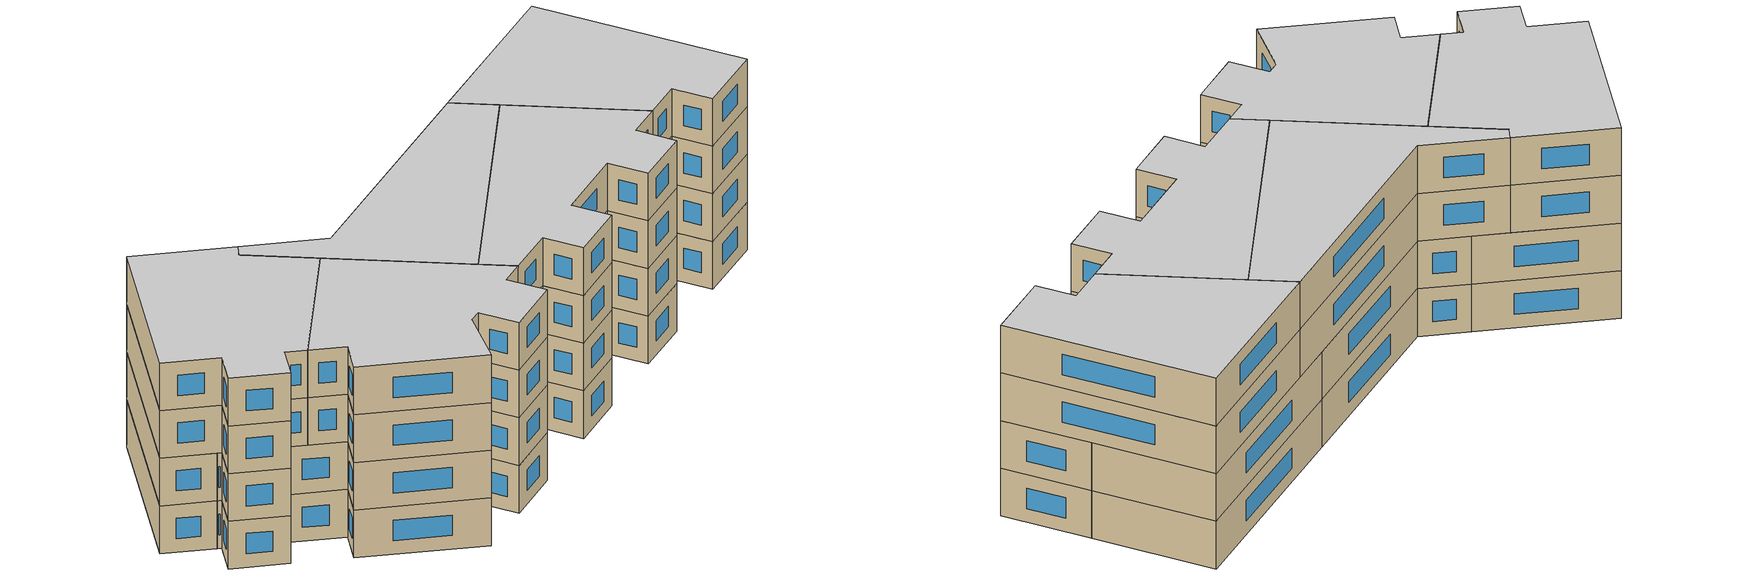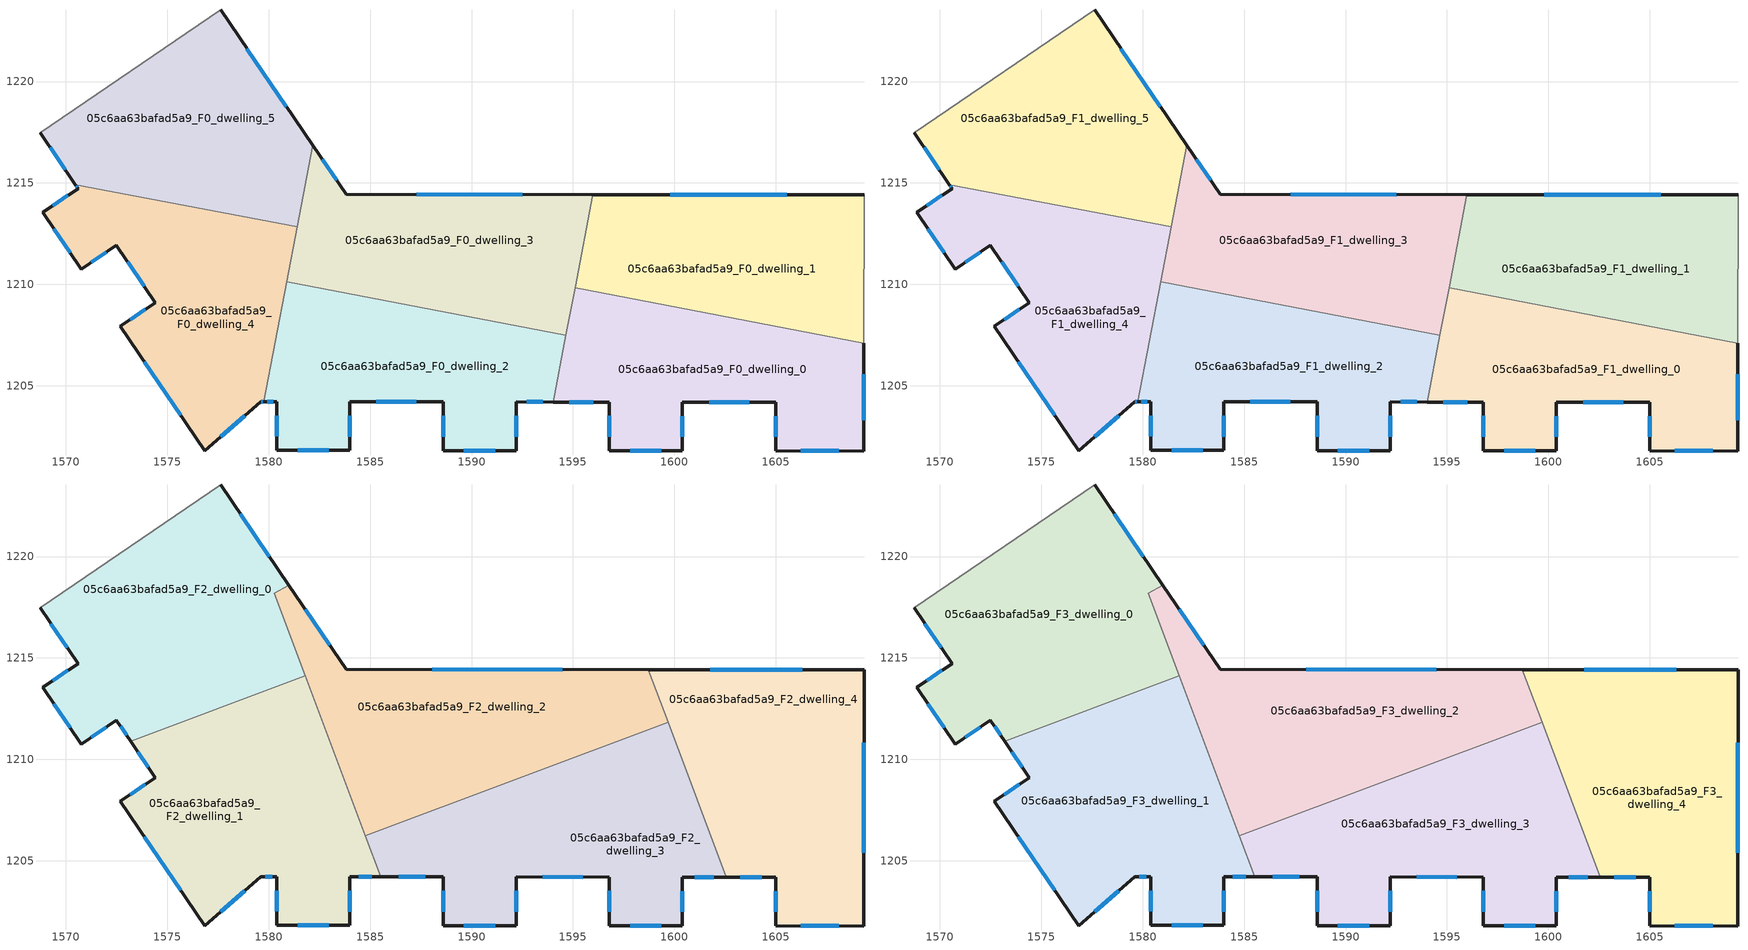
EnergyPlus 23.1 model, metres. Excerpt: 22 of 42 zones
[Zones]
05c6aa63bafad5a9_F0_dwelling_0
 floor ground (EU_floor_Construction): 1609.35,1207.1 1609.34,1201.78 1604.99,1201.79 1605,1204.19 1600.4,1204.19 1600.4,1201.79 1596.79,1201.8 1596.8,1204.2 1594.03,1204.2 1595.1,1209.83 z0
 wall outside (EU_wall_Construction): 1594.03,1204.2 1596.8,1204.2 1596.79,1201.8 1600.4,1201.79 1600.4,1204.19 1605,1204.19 1604.99,1201.79 1609.34,1201.78 1609.35,1207.1 z0:3
 wall to 05c6aa63bafad5a9_F0_dwelling_1 (EU_wall_Construction): 1609.35,1207.1 1595.1,1209.83 z0:3
 wall to 05c6aa63bafad5a9_F0_dwelling_2 (EU_wall_Construction): 1594.66,1207.49 1594.03,1204.2 z0:3
 wall to 05c6aa63bafad5a9_F0_dwelling_3 (EU_wall_Construction): 1595.1,1209.83 1594.66,1207.49 z0:3
 window (EU_Window_Construction): 1600.4,1202.48 1600.4,1203.51 / 1597.82,1201.8 1599.37,1201.8 / 1596.8,1203.51 1596.8,1202.48 / 1594.82,1204.2 1596.01,1204.2 / 1609.34,1203.3 1609.35,1205.58 / 1606.24,1201.79 1608.1,1201.79 / 1605,1203.5 1604.99,1202.48 / 1601.71,1204.19 1603.68,1204.19 z0.86:2.14
05c6aa63bafad5a9_F0_dwelling_1
 floor ground (EU_floor_Construction): 1609.35,1214.42 1609.35,1207.1 1595.1,1209.83 1595.98,1214.43 z0
 wall outside (EU_wall_Construction): 1609.35,1214.42 1595.98,1214.43 z0:3
 wall adiabatic (EU_wall_Construction): 1609.35,1207.1 1609.35,1214.42 z0:3
 wall to 05c6aa63bafad5a9_F0_dwelling_3 (EU_wall_Construction): 1595.98,1214.43 1595.1,1209.83 z0:3
 window (EU_Window_Construction): 1605.53,1214.42 1599.8,1214.43 z0.86:2.14
05c6aa63bafad5a9_F0_dwelling_2
 floor ground (EU_floor_Construction): 1594.66,1207.49 1594.03,1204.2 1592.2,1204.2 1592.2,1201.8 1588.6,1201.81 1588.6,1204.21 1584,1204.21 1584,1201.81 1580.4,1201.82 1580.4,1204.21 1579.75,1204.21 1580.88,1210.12 z0
 wall outside (EU_wall_Construction): 1579.75,1204.21 1580.4,1204.21 1580.4,1201.82 1584,1201.81 1584,1204.21 1588.6,1204.21 1588.6,1201.81 1592.2,1201.8 1592.2,1204.2 1594.03,1204.2 z0:3
 wall to 05c6aa63bafad5a9_F0_dwelling_3 (EU_wall_Construction): 1594.66,1207.49 1580.88,1210.12 z0:3
 wall to 05c6aa63bafad5a9_F0_dwelling_4 (EU_wall_Construction): 1580.88,1210.12 1579.75,1204.21 z0:3
 window (EU_Window_Construction): 1589.63,1201.81 1591.17,1201.8 / 1588.6,1203.52 1588.6,1202.49 / 1585.32,1204.21 1587.29,1204.21 / 1584,1202.5 1584,1203.53 / 1581.43,1201.81 1582.97,1201.81 / 1580.4,1203.53 1580.4,1202.5 / 1579.93,1204.21 1580.21,1204.21 / 1592.72,1204.2 1593.5,1204.2 / 1592.2,1202.49 1592.2,1203.52 z0.86:2.14
05c6aa63bafad5a9_F0_dwelling_3
 floor ground (EU_floor_Construction): 1595.98,1214.43 1594.66,1207.49 1580.88,1210.12 1582.17,1216.86 1583.82,1214.43 z0
 wall outside (EU_wall_Construction): 1595.98,1214.43 1583.82,1214.43 1582.17,1216.86 z0:3
 wall to 05c6aa63bafad5a9_F0_dwelling_5 (EU_wall_Construction): 1582.17,1216.86 1581.4,1212.83 z0:3
 wall to 05c6aa63bafad5a9_F0_dwelling_4 (EU_wall_Construction): 1581.4,1212.83 1580.88,1210.12 z0:3
 window (EU_Window_Construction): 1583.35,1215.13 1582.64,1216.17 / 1592.51,1214.43 1587.29,1214.43 z0.86:2.14
05c6aa63bafad5a9_F0_dwelling_4
 floor ground (EU_floor_Construction): 1581.4,1212.83 1579.75,1204.21 1579.6,1204.21 1576.85,1201.8 1572.67,1207.93 1574.41,1209.11 1572.49,1211.93 1570.76,1210.75 1568.86,1213.55 1570.6,1214.72 1570.47,1214.92 z0
 wall outside (EU_wall_Construction): 1570.47,1214.92 1570.6,1214.72 1568.86,1213.55 1570.76,1210.75 1572.49,1211.93 1574.41,1209.11 1572.67,1207.93 1576.85,1201.8 1579.6,1204.21 1579.75,1204.21 z0:3
 wall to 05c6aa63bafad5a9_F0_dwelling_5 (EU_wall_Construction): 1581.4,1212.83 1570.47,1214.92 z0:3
 window (EU_Window_Construction): 1573.04,1211.12 1573.86,1209.91 / 1571.25,1211.09 1572,1211.59 / 1569.4,1212.75 1570.22,1211.55 / 1570.1,1214.39 1569.36,1213.88 / 1570.5,1214.87 1570.56,1214.78 / 1579.64,1204.21 1579.71,1204.21 / 1577.64,1202.49 1578.82,1203.53 / 1573.87,1206.18 1575.66,1203.55 / 1573.91,1208.77 1573.17,1208.26 z0.86:2.14
05c6aa63bafad5a9_F0_dwelling_5
 floor ground (EU_floor_Construction): 1577.63,1223.53 1582.17,1216.86 1581.4,1212.83 1570.47,1214.92 1568.72,1217.49 z0
 wall outside (EU_wall_Construction): 1568.72,1217.49 1570.47,1214.92 / 1582.17,1216.86 1577.63,1223.53 z0:3
 wall adiabatic (EU_wall_Construction): 1577.63,1223.53 1568.72,1217.49 z0:3
 window (EU_Window_Construction): 1569.22,1216.75 1569.97,1215.65 / 1580.87,1218.76 1578.93,1221.62 z0.86:2.14
05c6aa63bafad5a9_F1_dwelling_0
 floor to 05c6aa63bafad5a9_F0_dwelling_0 (EU_floor_Construction): 1609.35,1207.1 1609.34,1201.78 1604.99,1201.79 1605,1204.19 1600.4,1204.19 1600.4,1201.79 1596.79,1201.8 1596.8,1204.2 1594.03,1204.2 1595.1,1209.83 z3
 wall outside (EU_wall_Construction): 1594.03,1204.2 1596.8,1204.2 1596.79,1201.8 1600.4,1201.79 1600.4,1204.19 1605,1204.19 1604.99,1201.79 1609.34,1201.78 1609.35,1207.1 z3:6
 wall to 05c6aa63bafad5a9_F1_dwelling_1 (EU_wall_Construction): 1609.35,1207.1 1595.1,1209.83 z3:6
 wall to 05c6aa63bafad5a9_F1_dwelling_2 (EU_wall_Construction): 1594.66,1207.49 1594.03,1204.2 z3:6
 wall to 05c6aa63bafad5a9_F1_dwelling_3 (EU_wall_Construction): 1595.1,1209.83 1594.66,1207.49 z3:6
 window (EU_Window_Construction): 1600.4,1202.48 1600.4,1203.51 / 1597.82,1201.8 1599.37,1201.8 / 1596.8,1203.51 1596.8,1202.48 / 1594.82,1204.2 1596.01,1204.2 / 1609.34,1203.3 1609.35,1205.58 / 1606.24,1201.79 1608.1,1201.79 / 1605,1203.5 1604.99,1202.48 / 1601.71,1204.19 1603.68,1204.19 z3.86:5.14
05c6aa63bafad5a9_F1_dwelling_1
 floor to 05c6aa63bafad5a9_F0_dwelling_1 (EU_floor_Construction): 1609.35,1214.42 1609.35,1207.1 1595.1,1209.83 1595.98,1214.43 z3
 wall outside (EU_wall_Construction): 1609.35,1214.42 1595.98,1214.43 z3:6
 wall adiabatic (EU_wall_Construction): 1609.35,1207.1 1609.35,1214.42 z3:6
 wall to 05c6aa63bafad5a9_F1_dwelling_3 (EU_wall_Construction): 1595.98,1214.43 1595.1,1209.83 z3:6
 window (EU_Window_Construction): 1605.53,1214.42 1599.8,1214.43 z3.86:5.14
05c6aa63bafad5a9_F1_dwelling_2
 floor to 05c6aa63bafad5a9_F0_dwelling_2 (EU_floor_Construction): 1594.66,1207.49 1594.03,1204.2 1592.2,1204.2 1592.2,1201.8 1588.6,1201.81 1588.6,1204.21 1584,1204.21 1584,1201.81 1580.4,1201.82 1580.4,1204.21 1579.75,1204.21 1580.88,1210.12 z3
 wall outside (EU_wall_Construction): 1579.75,1204.21 1580.4,1204.21 1580.4,1201.82 1584,1201.81 1584,1204.21 1588.6,1204.21 1588.6,1201.81 1592.2,1201.8 1592.2,1204.2 1594.03,1204.2 z3:6
 wall to 05c6aa63bafad5a9_F1_dwelling_3 (EU_wall_Construction): 1594.66,1207.49 1580.88,1210.12 z3:6
 wall to 05c6aa63bafad5a9_F1_dwelling_4 (EU_wall_Construction): 1580.88,1210.12 1579.75,1204.21 z3:6
 window (EU_Window_Construction): 1589.63,1201.81 1591.17,1201.8 / 1588.6,1203.52 1588.6,1202.49 / 1585.32,1204.21 1587.29,1204.21 / 1584,1202.5 1584,1203.53 / 1581.43,1201.81 1582.97,1201.81 / 1580.4,1203.53 1580.4,1202.5 / 1579.93,1204.21 1580.21,1204.21 / 1592.72,1204.2 1593.5,1204.2 / 1592.2,1202.49 1592.2,1203.52 z3.86:5.14
05c6aa63bafad5a9_F1_dwelling_3
 floor to 05c6aa63bafad5a9_F0_dwelling_3 (EU_floor_Construction): 1595.98,1214.43 1594.66,1207.49 1580.88,1210.12 1582.17,1216.86 1583.82,1214.43 z3
 wall outside (EU_wall_Construction): 1595.98,1214.43 1583.82,1214.43 1582.17,1216.86 z3:6
 wall to 05c6aa63bafad5a9_F1_dwelling_5 (EU_wall_Construction): 1582.17,1216.86 1581.4,1212.83 z3:6
 wall to 05c6aa63bafad5a9_F1_dwelling_4 (EU_wall_Construction): 1581.4,1212.83 1580.88,1210.12 z3:6
 window (EU_Window_Construction): 1583.35,1215.13 1582.64,1216.17 / 1592.51,1214.43 1587.29,1214.43 z3.86:5.14
05c6aa63bafad5a9_F1_dwelling_4
 floor to 05c6aa63bafad5a9_F0_dwelling_4 (EU_floor_Construction): 1581.4,1212.83 1579.75,1204.21 1579.6,1204.21 1576.85,1201.8 1572.67,1207.93 1574.41,1209.11 1572.49,1211.93 1570.76,1210.75 1568.86,1213.55 1570.6,1214.72 1570.47,1214.92 z3
 wall outside (EU_wall_Construction): 1570.47,1214.92 1570.6,1214.72 1568.86,1213.55 1570.76,1210.75 1572.49,1211.93 1574.41,1209.11 1572.67,1207.93 1576.85,1201.8 1579.6,1204.21 1579.75,1204.21 z3:6
 wall to 05c6aa63bafad5a9_F1_dwelling_5 (EU_wall_Construction): 1581.4,1212.83 1570.47,1214.92 z3:6
 window (EU_Window_Construction): 1573.04,1211.12 1573.86,1209.91 / 1571.25,1211.09 1572,1211.59 / 1569.4,1212.75 1570.22,1211.55 / 1570.1,1214.39 1569.36,1213.88 / 1570.5,1214.87 1570.56,1214.78 / 1579.64,1204.21 1579.71,1204.21 / 1577.64,1202.49 1578.82,1203.53 / 1573.87,1206.18 1575.66,1203.55 / 1573.91,1208.77 1573.17,1208.26 z3.86:5.14
05c6aa63bafad5a9_F1_dwelling_5
 floor to 05c6aa63bafad5a9_F0_dwelling_5 (EU_floor_Construction): 1577.63,1223.53 1582.17,1216.86 1581.4,1212.83 1570.47,1214.92 1568.72,1217.49 z3
 wall outside (EU_wall_Construction): 1568.72,1217.49 1570.47,1214.92 / 1582.17,1216.86 1577.63,1223.53 z3:6
 wall adiabatic (EU_wall_Construction): 1577.63,1223.53 1568.72,1217.49 z3:6
 window (EU_Window_Construction): 1569.22,1216.75 1569.97,1215.65 / 1580.87,1218.76 1578.93,1221.62 z3.86:5.14
05c6aa63bafad5a9_F2_dwelling_0
 floor to 05c6aa63bafad5a9_F1_dwelling_5 (EU_floor_Construction): 1577.63,1223.53 1581,1218.58 1580.27,1218.2 1581.7,1214.4 1581.63,1214.06 1579.38,1213.22 1570.47,1214.92 1568.72,1217.49 z6
 floor to 05c6aa63bafad5a9_F1_dwelling_4 (EU_floor_Construction): 1579.38,1213.22 1573.2,1210.89 1572.49,1211.93 1570.76,1210.75 1568.86,1213.55 1570.6,1214.72 1570.47,1214.92 z6
 floor to 05c6aa63bafad5a9_F1_dwelling_3 (EU_floor_Construction): 1581.7,1214.4 1581.8,1214.12 1581.63,1214.06 z6
 wall outside (EU_wall_Construction): 1568.72,1217.49 1570.6,1214.72 1568.86,1213.55 1570.76,1210.75 1572.49,1211.93 1573.2,1210.89 / 1581,1218.58 1577.63,1223.53 z6:9
 wall adiabatic (EU_wall_Construction): 1577.63,1223.53 1568.72,1217.49 z6:9
 wall to 05c6aa63bafad5a9_F2_dwelling_2 (EU_wall_Construction): 1581.8,1214.12 1580.27,1218.2 1581,1218.58 z6:9
 wall to 05c6aa63bafad5a9_F2_dwelling_1 (EU_wall_Construction): 1573.2,1210.89 1581.8,1214.12 z6:9
 window (EU_Window_Construction): 1569.26,1216.7 1570.06,1215.51 / 1580.04,1219.99 1578.59,1222.11 / 1572.7,1211.63 1573,1211.19 / 1571.25,1211.09 1572,1211.59 / 1569.4,1212.75 1570.22,1211.55 / 1570.1,1214.39 1569.36,1213.88 z6.86:8.14
05c6aa63bafad5a9_F2_dwelling_1
 floor to 05c6aa63bafad5a9_F1_dwelling_4 (EU_floor_Construction): 1581.4,1212.83 1579.75,1204.21 1579.6,1204.21 1576.85,1201.8 1572.67,1207.93 1574.41,1209.11 1573.2,1210.89 1579.38,1213.22 z6
 floor to 05c6aa63bafad5a9_F1_dwelling_5 (EU_floor_Construction): 1581.63,1214.06 1581.4,1212.83 1579.38,1213.22 z6
 floor to 05c6aa63bafad5a9_F1_dwelling_2 (EU_floor_Construction): 1583.49,1209.62 1585.52,1204.21 1584,1204.21 1584,1201.81 1580.4,1201.82 1580.4,1204.21 1579.75,1204.21 1580.88,1210.12 z6
 floor to 05c6aa63bafad5a9_F1_dwelling_3 (EU_floor_Construction): 1581.8,1214.12 1583.49,1209.62 1580.88,1210.12 1581.63,1214.06 z6
 wall outside (EU_wall_Construction): 1573.2,1210.89 1574.41,1209.11 1572.67,1207.93 1576.85,1201.8 1579.6,1204.21 1580.4,1204.21 1580.4,1201.82 1584,1201.81 1584,1204.21 1585.52,1204.21 z6:9
 wall to 05c6aa63bafad5a9_F2_dwelling_3 (EU_wall_Construction): 1585.52,1204.21 1584.77,1206.23 z6:9
 wall to 05c6aa63bafad5a9_F2_dwelling_2 (EU_wall_Construction): 1584.77,1206.23 1581.8,1214.12 z6:9
 window (EU_Window_Construction): 1573.91,1208.77 1573.17,1208.26 / 1573.54,1210.38 1574.06,1209.62 / 1584.44,1204.21 1585.09,1204.21 / 1584,1202.5 1584,1203.53 / 1581.43,1201.81 1582.97,1201.81 / 1580.4,1203.53 1580.4,1202.5 / 1579.83,1204.21 1580.17,1204.21 / 1577.64,1202.49 1578.82,1203.53 / 1573.87,1206.18 1575.66,1203.55 z6.86:8.14
05c6aa63bafad5a9_F2_dwelling_2
 floor to 05c6aa63bafad5a9_F1_dwelling_3 (EU_floor_Construction): 1595.98,1214.43 1595.16,1210.13 1590.33,1208.31 1583.49,1209.62 1581.7,1214.4 1582.17,1216.86 1583.82,1214.43 z6
 floor to 05c6aa63bafad5a9_F1_dwelling_5 (EU_floor_Construction): 1581,1218.58 1582.17,1216.86 1581.7,1214.4 1580.27,1218.2 z6
 floor to 05c6aa63bafad5a9_F1_dwelling_1 (EU_floor_Construction): 1598.73,1214.43 1599.7,1211.83 1595.16,1210.13 1595.98,1214.43 z6
 floor to 05c6aa63bafad5a9_F1_dwelling_2 (EU_floor_Construction): 1590.33,1208.31 1584.77,1206.23 1583.49,1209.62 z6
 wall outside (EU_wall_Construction): 1598.72,1214.43 1583.82,1214.43 1581,1218.58 z6:9
 wall to 05c6aa63bafad5a9_F2_dwelling_3 (EU_wall_Construction): 1584.77,1206.23 1599.7,1211.83 z6:9
 wall to 05c6aa63bafad5a9_F2_dwelling_4 (EU_wall_Construction): 1599.7,1211.83 1598.72,1214.43 z6:9
 window (EU_Window_Construction): 1594.47,1214.43 1588.08,1214.43 / 1583.01,1215.62 1581.8,1217.39 z6.86:8.14
05c6aa63bafad5a9_F2_dwelling_3
 floor to 05c6aa63bafad5a9_F1_dwelling_0 (EU_floor_Construction): 1600.87,1208.72 1602.57,1204.19 1600.4,1204.19 1600.4,1201.79 1596.79,1201.8 1596.8,1204.2 1594.03,1204.2 1595.1,1209.83 z6
 floor to 05c6aa63bafad5a9_F1_dwelling_2 (EU_floor_Construction): 1594.66,1207.49 1594.03,1204.2 1592.2,1204.2 1592.2,1201.8 1588.6,1201.81 1588.6,1204.21 1585.52,1204.21 1584.77,1206.23 1590.33,1208.31 z6
 floor to 05c6aa63bafad5a9_F1_dwelling_3 (EU_floor_Construction): 1595.16,1210.13 1594.66,1207.49 1590.33,1208.31 z6
 floor to 05c6aa63bafad5a9_F1_dwelling_1 (EU_floor_Construction): 1599.7,1211.83 1600.87,1208.72 1595.1,1209.83 1595.16,1210.13 z6
 wall outside (EU_wall_Construction): 1585.52,1204.21 1588.6,1204.21 1588.6,1201.81 1592.2,1201.8 1592.2,1204.2 1596.8,1204.2 1596.79,1201.8 1600.4,1201.79 1600.4,1204.19 1602.57,1204.19 z6:9
 wall to 05c6aa63bafad5a9_F2_dwelling_4 (EU_wall_Construction): 1602.57,1204.19 1599.7,1211.83 z6:9
 window (EU_Window_Construction): 1597.82,1201.8 1599.37,1201.8 / 1596.8,1203.51 1596.8,1202.48 / 1593.51,1204.2 1595.48,1204.2 / 1592.2,1202.49 1592.2,1203.52 / 1589.63,1201.81 1591.17,1201.8 / 1588.6,1203.52 1588.6,1202.49 / 1586.4,1204.21 1587.72,1204.21 / 1601.02,1204.19 1601.95,1204.19 / 1600.4,1202.48 1600.4,1203.51 z6.86:8.14
05c6aa63bafad5a9_F2_dwelling_4
 floor to 05c6aa63bafad5a9_F1_dwelling_1 (EU_floor_Construction): 1609.35,1214.42 1609.35,1207.1 1600.87,1208.72 1598.73,1214.43 z6
 floor to 05c6aa63bafad5a9_F1_dwelling_0 (EU_floor_Construction): 1609.35,1207.1 1609.34,1201.78 1604.99,1201.79 1605,1204.19 1602.57,1204.19 1600.87,1208.72 z6
 wall outside (EU_wall_Construction): 1602.57,1204.19 1605,1204.19 1604.99,1201.79 1609.34,1201.78 1609.35,1214.42 1598.72,1214.43 z6:9
 window (EU_Window_Construction): 1605,1203.5 1604.99,1202.48 / 1603.26,1204.19 1604.3,1204.19 / 1606.32,1214.42 1601.76,1214.43 / 1609.35,1205.39 1609.35,1210.81 / 1606.24,1201.79 1608.1,1201.79 z6.86:8.14
05c6aa63bafad5a9_F3_dwelling_0
 floor to 05c6aa63bafad5a9_F2_dwelling_0 (EU_floor_Construction): 1577.63,1223.53 1581,1218.58 1580.27,1218.2 1581.8,1214.12 1573.2,1210.89 1572.49,1211.93 1570.76,1210.75 1568.86,1213.55 1570.6,1214.72 1568.72,1217.49 z9
 wall outside (EU_wall_Construction): 1568.72,1217.49 1570.6,1214.72 1568.86,1213.55 1570.76,1210.75 1572.49,1211.93 1573.2,1210.89 / 1581,1218.58 1577.63,1223.53 z9:12
 wall adiabatic (EU_wall_Construction): 1577.63,1223.53 1568.72,1217.49 z9:12
 wall to 05c6aa63bafad5a9_F3_dwelling_2 (EU_wall_Construction): 1581.8,1214.12 1580.27,1218.2 1581,1218.58 z9:12
 wall to 05c6aa63bafad5a9_F3_dwelling_1 (EU_wall_Construction): 1573.2,1210.89 1581.8,1214.12 z9:12
 window (EU_Window_Construction): 1569.26,1216.7 1570.06,1215.51 / 1580.04,1219.99 1578.59,1222.11 / 1572.7,1211.63 1573,1211.19 / 1571.25,1211.09 1572,1211.59 / 1569.4,1212.75 1570.22,1211.55 / 1570.1,1214.39 1569.36,1213.88 z9.86:11.14
 ceiling to 05c6aa63bafad5a9_F4_dwelling_0 (EU_floor_Construction): 1581.8,1214.12 1580.27,1218.2 1581,1218.58 1577.63,1223.53 1568.72,1217.49 1570.6,1214.72 1568.86,1213.55 1570.76,1210.75 1572.49,1211.93 1573.2,1210.89 z12
05c6aa63bafad5a9_F3_dwelling_1
 floor to 05c6aa63bafad5a9_F2_dwelling_1 (EU_floor_Construction): 1581.8,1214.12 1585.52,1204.21 1584,1204.21 1584,1201.81 1580.4,1201.82 1580.4,1204.21 1579.6,1204.21 1576.85,1201.8 1572.67,1207.93 1574.41,1209.11 1573.2,1210.89 z9
 wall outside (EU_wall_Construction): 1573.2,1210.89 1574.41,1209.11 1572.67,1207.93 1576.85,1201.8 1579.6,1204.21 1580.4,1204.21 1580.4,1201.82 1584,1201.81 1584,1204.21 1585.52,1204.21 z9:12
 wall to 05c6aa63bafad5a9_F3_dwelling_3 (EU_wall_Construction): 1585.52,1204.21 1584.77,1206.23 z9:12
 wall to 05c6aa63bafad5a9_F3_dwelling_2 (EU_wall_Construction): 1584.77,1206.23 1581.8,1214.12 z9:12
 window (EU_Window_Construction): 1573.91,1208.77 1573.17,1208.26 / 1573.54,1210.38 1574.06,1209.62 / 1584.44,1204.21 1585.09,1204.21 / 1584,1202.5 1584,1203.53 / 1581.43,1201.81 1582.97,1201.81 / 1580.4,1203.53 1580.4,1202.5 / 1579.83,1204.21 1580.17,1204.21 / 1577.64,1202.49 1578.82,1203.53 / 1573.87,1206.18 1575.66,1203.55 z9.86:11.14
 ceiling to 05c6aa63bafad5a9_F4_dwelling_1 (EU_floor_Construction): 1584,1201.81 1584,1204.21 1585.52,1204.21 1581.8,1214.12 1573.2,1210.89 1574.41,1209.11 1572.67,1207.93 1576.85,1201.8 1579.6,1204.21 1580.4,1204.21 1580.4,1201.82 z12
05c6aa63bafad5a9_F3_dwelling_2
 floor to 05c6aa63bafad5a9_F2_dwelling_2 (EU_floor_Construction): 1598.72,1214.43 1599.7,1211.83 1584.77,1206.23 1580.27,1218.2 1581,1218.58 1583.82,1214.43 z9
 wall outside (EU_wall_Construction): 1598.72,1214.43 1583.82,1214.43 1581,1218.58 z9:12
 wall to 05c6aa63bafad5a9_F3_dwelling_3 (EU_wall_Construction): 1584.77,1206.23 1599.7,1211.83 z9:12
 wall to 05c6aa63bafad5a9_F3_dwelling_4 (EU_wall_Construction): 1599.7,1211.83 1598.72,1214.43 z9:12
 window (EU_Window_Construction): 1594.47,1214.43 1588.08,1214.43 / 1583.01,1215.62 1581.8,1217.39 z9.86:11.14
 ceiling to 05c6aa63bafad5a9_F4_dwelling_2 (EU_floor_Construction): 1599.7,1211.83 1598.72,1214.43 1583.82,1214.43 1581,1218.58 1580.27,1218.2 1584.77,1206.23 z12
05c6aa63bafad5a9_F3_dwelling_3
 floor to 05c6aa63bafad5a9_F2_dwelling_3 (EU_floor_Construction): 1599.7,1211.83 1602.57,1204.19 1600.4,1204.19 1600.4,1201.79 1596.79,1201.8 1596.8,1204.2 1592.2,1204.2 1592.2,1201.8 1588.6,1201.81 1588.6,1204.21 1585.52,1204.21 1584.77,1206.23 z9
 wall outside (EU_wall_Construction): 1585.52,1204.21 1588.6,1204.21 1588.6,1201.81 1592.2,1201.8 1592.2,1204.2 1596.8,1204.2 1596.79,1201.8 1600.4,1201.79 1600.4,1204.19 1602.57,1204.19 z9:12
 wall to 05c6aa63bafad5a9_F3_dwelling_4 (EU_wall_Construction): 1602.57,1204.19 1599.7,1211.83 z9:12
 window (EU_Window_Construction): 1597.82,1201.8 1599.37,1201.8 / 1596.8,1203.51 1596.8,1202.48 / 1593.51,1204.2 1595.48,1204.2 / 1592.2,1202.49 1592.2,1203.52 / 1589.63,1201.81 1591.17,1201.8 / 1588.6,1203.52 1588.6,1202.49 / 1586.4,1204.21 1587.72,1204.21 / 1601.02,1204.19 1601.95,1204.19 / 1600.4,1202.48 1600.4,1203.51 z9.86:11.14
 ceiling to 05c6aa63bafad5a9_F4_dwelling_3 (EU_floor_Construction): 1600.4,1201.79 1600.4,1204.19 1602.57,1204.19 1599.7,1211.83 1584.77,1206.23 1585.52,1204.21 1588.6,1204.21 1588.6,1201.81 1592.2,1201.8 1592.2,1204.2 1596.8,1204.2 1596.79,1201.8 z12
05c6aa63bafad5a9_F3_dwelling_4
 floor to 05c6aa63bafad5a9_F2_dwelling_4 (EU_floor_Construction): 1609.35,1214.42 1609.34,1201.78 1604.99,1201.79 1605,1204.19 1602.57,1204.19 1598.72,1214.43 z9
 wall outside (EU_wall_Construction): 1602.57,1204.19 1605,1204.19 1604.99,1201.79 1609.34,1201.78 1609.35,1214.42 1598.72,1214.43 z9:12
 window (EU_Window_Construction): 1605,1203.5 1604.99,1202.48 / 1603.26,1204.19 1604.3,1204.19 / 1606.32,1214.42 1601.76,1214.43 / 1609.35,1205.39 1609.35,1210.81 / 1606.24,1201.79 1608.1,1201.79 z9.86:11.14
 ceiling to 05c6aa63bafad5a9_F4_dwelling_4 (EU_floor_Construction): 1609.34,1201.78 1609.35,1214.42 1598.72,1214.43 1602.57,1204.19 1605,1204.19 1604.99,1201.79 z12
[Building]
EU S2 Campaign: North Axis=0; Terrain=City; Solar Distribution=FullExterior
[Site:Location]
Helsinki-Vantaa.AP: Latitude=60.317; Longitude=24.963; Time Zone=2; Elevation=54.6
[SizingPeriod:WeatherFileDays]
AnnualSizingPeriod: Begin Month=1; Begin Day of Month=1; End Month=12; End Day of Month=31; Day of Week for Start Day=Monday; Use Weather File Daylight Saving Period=No; Use Weather File Rain and Snow Indicators=No
[MATERIAL]
EU_InternalMass_Material: Roughness=MediumRough; Thickness=0.1; Conductivity=1; Density=1800; Specific Heat=900; Thermal Absorptance=0.9; Solar Absorptance=0.7; Visible Absorptance=0.7
[MATERIAL:NOMASS] Roughness=MediumRough; Thermal Absorptance=0.9; Solar Absorptance=0.7; Visible Absorptance=0.7
Name | Thermal Resistance
EU_wall_NoMass | 2.6932
EU_floor_NoMass | 2.22482
[WINDOWMATERIAL:SIMPLEGLAZINGSYSTEM]
EU_Window_SimpleGlazing: UFactor=2.14966; Solar Heat Gain Coefficient=0.7; Visible Transmittance=0.7
[CONSTRUCTION]
EU_wall_Construction: EU_wall_NoMass
EU_floor_Construction: EU_floor_NoMass
EU_Window_Construction: EU_Window_SimpleGlazing
EU_InternalMass_Construction: EU_InternalMass_Material
[ZONE] Type=1; Multiplier=1; Ceiling Height=autocalculate; Floor Area=autocalculate; Part of Total Floor Area=Yes
Name | Volume
05c6aa63bafad5a9_F0_dwelling_0; 05c6aa63bafad5a9_F1_dwelling_0 | 248.762
05c6aa63bafad5a9_F2_dwelling_0; 05c6aa63bafad5a9_F3_dwelling_0 | 302.716
05c6aa63bafad5a9_F0_dwelling_1; 05c6aa63bafad5a9_F1_dwelling_1 | 248.76
05c6aa63bafad5a9_F2_dwelling_1; 05c6aa63bafad5a9_F3_dwelling_1 | 298.507
05c6aa63bafad5a9_F0_dwelling_2; 05c6aa63bafad5a9_F1_dwelling_2 | 248.782
05c6aa63bafad5a9_F2_dwelling_2; 05c6aa63bafad5a9_F3_dwelling_2 | 294.302
05c6aa63bafad5a9_F0_dwelling_3; 05c6aa63bafad5a9_F1_dwelling_3 | 248.757
05c6aa63bafad5a9_F2_dwelling_3; 05c6aa63bafad5a9_F3_dwelling_3 | 298.542
05c6aa63bafad5a9_F0_dwelling_4; 05c6aa63bafad5a9_F1_dwelling_4 | 248.765
05c6aa63bafad5a9_F2_dwelling_4; 05c6aa63bafad5a9_F3_dwelling_4 | 298.529
05c6aa63bafad5a9_F0_dwelling_5; 05c6aa63bafad5a9_F1_dwelling_5 | 248.784
[INTERNALMASS] Construction=EU_InternalMass_Construction
Name | Zone or ZoneList | Surface Area
05c6aa63bafad5a9_F0_dwelling_0_EU_InternalMass | 05c6aa63bafad5a9_F0_dwelling_0 | 82.923
05c6aa63bafad5a9_F0_dwelling_1_EU_InternalMass | 05c6aa63bafad5a9_F0_dwelling_1 | 82.92
05c6aa63bafad5a9_F0_dwelling_2_EU_InternalMass | 05c6aa63bafad5a9_F0_dwelling_2 | 82.9279
05c6aa63bafad5a9_F0_dwelling_3_EU_InternalMass | 05c6aa63bafad5a9_F0_dwelling_3 | 82.9184
05c6aa63bafad5a9_F0_dwelling_4_EU_InternalMass | 05c6aa63bafad5a9_F0_dwelling_4 | 82.9216
05c6aa63bafad5a9_F0_dwelling_5_EU_InternalMass | 05c6aa63bafad5a9_F0_dwelling_5 | 82.9286
05c6aa63bafad5a9_F1_dwelling_0_EU_InternalMass | 05c6aa63bafad5a9_F1_dwelling_0 | 82.923
05c6aa63bafad5a9_F1_dwelling_1_EU_InternalMass | 05c6aa63bafad5a9_F1_dwelling_1 | 82.92
05c6aa63bafad5a9_F1_dwelling_2_EU_InternalMass | 05c6aa63bafad5a9_F1_dwelling_2 | 82.9279
05c6aa63bafad5a9_F1_dwelling_3_EU_InternalMass | 05c6aa63bafad5a9_F1_dwelling_3 | 82.9184
05c6aa63bafad5a9_F1_dwelling_4_EU_InternalMass | 05c6aa63bafad5a9_F1_dwelling_4 | 82.9216
05c6aa63bafad5a9_F1_dwelling_5_EU_InternalMass | 05c6aa63bafad5a9_F1_dwelling_5 | 82.9286
05c6aa63bafad5a9_F2_dwelling_0_EU_InternalMass | 05c6aa63bafad5a9_F2_dwelling_0 | 100.908
05c6aa63bafad5a9_F2_dwelling_1_EU_InternalMass | 05c6aa63bafad5a9_F2_dwelling_1 | 99.5065
05c6aa63bafad5a9_F2_dwelling_2_EU_InternalMass | 05c6aa63bafad5a9_F2_dwelling_2 | 98.1067
05c6aa63bafad5a9_F2_dwelling_3_EU_InternalMass | 05c6aa63bafad5a9_F2_dwelling_3 | 99.5133
05c6aa63bafad5a9_F2_dwelling_4_EU_InternalMass | 05c6aa63bafad5a9_F2_dwelling_4 | 99.5097
05c6aa63bafad5a9_F3_dwelling_0_EU_InternalMass | 05c6aa63bafad5a9_F3_dwelling_0 | 100.908
05c6aa63bafad5a9_F3_dwelling_1_EU_InternalMass | 05c6aa63bafad5a9_F3_dwelling_1 | 99.5065
05c6aa63bafad5a9_F3_dwelling_2_EU_InternalMass | 05c6aa63bafad5a9_F3_dwelling_2 | 98.1067
05c6aa63bafad5a9_F3_dwelling_3_EU_InternalMass | 05c6aa63bafad5a9_F3_dwelling_3 | 99.5133
05c6aa63bafad5a9_F3_dwelling_4_EU_InternalMass | 05c6aa63bafad5a9_F3_dwelling_4 | 99.5097
[OTHEREQUIPMENT] Fuel Type=Electricity; Design Level Calculation Method=Watts/Area; Power per Zone Floor Area=1; Fraction Latent=0; Fraction Radiant=0; Fraction Lost=0; Carbon Dioxide Generation Rate=0; EndUse Subcategory=EU_Step8_InternalGains
Name | Zone or ZoneList or Space or SpaceList | Schedule
EU_Step8_InternalGain_05c6aa63bafad5a9_F0_dwelling_0_f000 | 05c6aa63bafad5a9_F0_dwelling_0 | EU_Step8_GainSchedule_05c6aa63bafad5a9_F0_dwelling_0_f000
EU_Step8_InternalGain_05c6aa63bafad5a9_F0_dwelling_1_f000 | 05c6aa63bafad5a9_F0_dwelling_1 | EU_Step8_GainSchedule_05c6aa63bafad5a9_F0_dwelling_1_f000
EU_Step8_InternalGain_05c6aa63bafad5a9_F0_dwelling_2_f000 | 05c6aa63bafad5a9_F0_dwelling_2 | EU_Step8_GainSchedule_05c6aa63bafad5a9_F0_dwelling_2_f000
EU_Step8_InternalGain_05c6aa63bafad5a9_F0_dwelling_3_f000 | 05c6aa63bafad5a9_F0_dwelling_3 | EU_Step8_GainSchedule_05c6aa63bafad5a9_F0_dwelling_3_f000
EU_Step8_InternalGain_05c6aa63bafad5a9_F0_dwelling_4_f000 | 05c6aa63bafad5a9_F0_dwelling_4 | EU_Step8_GainSchedule_05c6aa63bafad5a9_F0_dwelling_4_f000
EU_Step8_InternalGain_05c6aa63bafad5a9_F0_dwelling_5_f000 | 05c6aa63bafad5a9_F0_dwelling_5 | EU_Step8_GainSchedule_05c6aa63bafad5a9_F0_dwelling_5_f000
EU_Step8_InternalGain_05c6aa63bafad5a9_F1_dwelling_0_f000 | 05c6aa63bafad5a9_F1_dwelling_0 | EU_Step8_GainSchedule_05c6aa63bafad5a9_F1_dwelling_0_f000
EU_Step8_InternalGain_05c6aa63bafad5a9_F1_dwelling_1_f000 | 05c6aa63bafad5a9_F1_dwelling_1 | EU_Step8_GainSchedule_05c6aa63bafad5a9_F1_dwelling_1_f000
EU_Step8_InternalGain_05c6aa63bafad5a9_F1_dwelling_2_f000 | 05c6aa63bafad5a9_F1_dwelling_2 | EU_Step8_GainSchedule_05c6aa63bafad5a9_F1_dwelling_2_f000
EU_Step8_InternalGain_05c6aa63bafad5a9_F1_dwelling_3_f000 | 05c6aa63bafad5a9_F1_dwelling_3 | EU_Step8_GainSchedule_05c6aa63bafad5a9_F1_dwelling_3_f000
EU_Step8_InternalGain_05c6aa63bafad5a9_F1_dwelling_4_f000 | 05c6aa63bafad5a9_F1_dwelling_4 | EU_Step8_GainSchedule_05c6aa63bafad5a9_F1_dwelling_4_f000
EU_Step8_InternalGain_05c6aa63bafad5a9_F1_dwelling_5_f000 | 05c6aa63bafad5a9_F1_dwelling_5 | EU_Step8_GainSchedule_05c6aa63bafad5a9_F1_dwelling_5_f000
EU_Step8_InternalGain_05c6aa63bafad5a9_F2_dwelling_0_f000 | 05c6aa63bafad5a9_F2_dwelling_0 | EU_Step8_GainSchedule_05c6aa63bafad5a9_F2_dwelling_0_f000
EU_Step8_InternalGain_05c6aa63bafad5a9_F2_dwelling_1_f000 | 05c6aa63bafad5a9_F2_dwelling_1 | EU_Step8_GainSchedule_05c6aa63bafad5a9_F2_dwelling_1_f000
EU_Step8_InternalGain_05c6aa63bafad5a9_F2_dwelling_2_f000 | 05c6aa63bafad5a9_F2_dwelling_2 | EU_Step8_GainSchedule_05c6aa63bafad5a9_F2_dwelling_2_f000
EU_Step8_InternalGain_05c6aa63bafad5a9_F2_dwelling_3_f000 | 05c6aa63bafad5a9_F2_dwelling_3 | EU_Step8_GainSchedule_05c6aa63bafad5a9_F2_dwelling_3_f000
EU_Step8_InternalGain_05c6aa63bafad5a9_F2_dwelling_4_f000 | 05c6aa63bafad5a9_F2_dwelling_4 | EU_Step8_GainSchedule_05c6aa63bafad5a9_F2_dwelling_4_f000
EU_Step8_InternalGain_05c6aa63bafad5a9_F3_dwelling_0_f000 | 05c6aa63bafad5a9_F3_dwelling_0 | EU_Step8_GainSchedule_05c6aa63bafad5a9_F3_dwelling_0_f000
EU_Step8_InternalGain_05c6aa63bafad5a9_F3_dwelling_1_f000 | 05c6aa63bafad5a9_F3_dwelling_1 | EU_Step8_GainSchedule_05c6aa63bafad5a9_F3_dwelling_1_f000
EU_Step8_InternalGain_05c6aa63bafad5a9_F3_dwelling_2_f000 | 05c6aa63bafad5a9_F3_dwelling_2 | EU_Step8_GainSchedule_05c6aa63bafad5a9_F3_dwelling_2_f000
EU_Step8_InternalGain_05c6aa63bafad5a9_F3_dwelling_3_f000 | 05c6aa63bafad5a9_F3_dwelling_3 | EU_Step8_GainSchedule_05c6aa63bafad5a9_F3_dwelling_3_f000
EU_Step8_InternalGain_05c6aa63bafad5a9_F3_dwelling_4_f000 | 05c6aa63bafad5a9_F3_dwelling_4 | EU_Step8_GainSchedule_05c6aa63bafad5a9_F3_dwelling_4_f000
[ZONEVENTILATION:DESIGNFLOWRATE] Schedule=EU_AlwaysOn; Design Flow Rate Calculation Method=AirChanges/Hour; Air Changes per Hour=0.586271; Ventilation Type=Natural; Fan Pressure Rise=0; Fan Total Efficiency=1; Constant Term Coefficient=1; Temperature Term Coefficient=0; Velocity Term Coefficient=0; Velocity Squared Term Coefficient=0; Minimum Indoor Temperature=-100; Maximum Indoor Temperature=100; Delta Temperature=-100; Minimum Outdoor Temperature=-100; Maximum Outdoor Temperature=100; Maximum Wind Speed=40
Name | Zone or ZoneList or Space or SpaceList
EU_ConstantAir_05c6aa63bafad5a9_F0_dwelling_0 | 05c6aa63bafad5a9_F0_dwelling_0
EU_ConstantAir_05c6aa63bafad5a9_F0_dwelling_1 | 05c6aa63bafad5a9_F0_dwelling_1
EU_ConstantAir_05c6aa63bafad5a9_F0_dwelling_2 | 05c6aa63bafad5a9_F0_dwelling_2
EU_ConstantAir_05c6aa63bafad5a9_F0_dwelling_3 | 05c6aa63bafad5a9_F0_dwelling_3
EU_ConstantAir_05c6aa63bafad5a9_F0_dwelling_4 | 05c6aa63bafad5a9_F0_dwelling_4
EU_ConstantAir_05c6aa63bafad5a9_F0_dwelling_5 | 05c6aa63bafad5a9_F0_dwelling_5
EU_ConstantAir_05c6aa63bafad5a9_F1_dwelling_0 | 05c6aa63bafad5a9_F1_dwelling_0
EU_ConstantAir_05c6aa63bafad5a9_F1_dwelling_1 | 05c6aa63bafad5a9_F1_dwelling_1
EU_ConstantAir_05c6aa63bafad5a9_F1_dwelling_2 | 05c6aa63bafad5a9_F1_dwelling_2
EU_ConstantAir_05c6aa63bafad5a9_F1_dwelling_3 | 05c6aa63bafad5a9_F1_dwelling_3
EU_ConstantAir_05c6aa63bafad5a9_F1_dwelling_4 | 05c6aa63bafad5a9_F1_dwelling_4
EU_ConstantAir_05c6aa63bafad5a9_F1_dwelling_5 | 05c6aa63bafad5a9_F1_dwelling_5
EU_ConstantAir_05c6aa63bafad5a9_F2_dwelling_0 | 05c6aa63bafad5a9_F2_dwelling_0
EU_ConstantAir_05c6aa63bafad5a9_F2_dwelling_1 | 05c6aa63bafad5a9_F2_dwelling_1
EU_ConstantAir_05c6aa63bafad5a9_F2_dwelling_2 | 05c6aa63bafad5a9_F2_dwelling_2
EU_ConstantAir_05c6aa63bafad5a9_F2_dwelling_3 | 05c6aa63bafad5a9_F2_dwelling_3
EU_ConstantAir_05c6aa63bafad5a9_F2_dwelling_4 | 05c6aa63bafad5a9_F2_dwelling_4
EU_ConstantAir_05c6aa63bafad5a9_F3_dwelling_0 | 05c6aa63bafad5a9_F3_dwelling_0
EU_ConstantAir_05c6aa63bafad5a9_F3_dwelling_1 | 05c6aa63bafad5a9_F3_dwelling_1
EU_ConstantAir_05c6aa63bafad5a9_F3_dwelling_2 | 05c6aa63bafad5a9_F3_dwelling_2
EU_ConstantAir_05c6aa63bafad5a9_F3_dwelling_3 | 05c6aa63bafad5a9_F3_dwelling_3
EU_ConstantAir_05c6aa63bafad5a9_F3_dwelling_4 | 05c6aa63bafad5a9_F3_dwelling_4
[HVACTEMPLATE:THERMOSTAT] Constant Heating Setpoint=20; Constant Cooling Setpoint=50
EU_HeatOnly_05c6aa63bafad5a9_F0_dwelling_0; EU_HeatOnly_05c6aa63bafad5a9_F0_dwelling_1; EU_HeatOnly_05c6aa63bafad5a9_F0_dwelling_2; EU_HeatOnly_05c6aa63bafad5a9_F0_dwelling_3; EU_HeatOnly_05c6aa63bafad5a9_F0_dwelling_4; EU_HeatOnly_05c6aa63bafad5a9_F0_dwelling_5; EU_HeatOnly_05c6aa63bafad5a9_F1_dwelling_0; EU_HeatOnly_05c6aa63bafad5a9_F1_dwelling_1; EU_HeatOnly_05c6aa63bafad5a9_F1_dwelling_2; EU_HeatOnly_05c6aa63bafad5a9_F1_dwelling_3; EU_HeatOnly_05c6aa63bafad5a9_F1_dwelling_4; EU_HeatOnly_05c6aa63bafad5a9_F1_dwelling_5; EU_HeatOnly_05c6aa63bafad5a9_F2_dwelling_0; EU_HeatOnly_05c6aa63bafad5a9_F2_dwelling_1; EU_HeatOnly_05c6aa63bafad5a9_F2_dwelling_2; EU_HeatOnly_05c6aa63bafad5a9_F2_dwelling_3; EU_HeatOnly_05c6aa63bafad5a9_F2_dwelling_4; EU_HeatOnly_05c6aa63bafad5a9_F3_dwelling_0; EU_HeatOnly_05c6aa63bafad5a9_F3_dwelling_1; EU_HeatOnly_05c6aa63bafad5a9_F3_dwelling_2; EU_HeatOnly_05c6aa63bafad5a9_F3_dwelling_3; EU_HeatOnly_05c6aa63bafad5a9_F3_dwelling_4; EU_HeatOnly_05c6aa63bafad5a9_F4_dwelling_0; EU_HeatOnly_05c6aa63bafad5a9_F4_dwelling_1; EU_HeatOnly_05c6aa63bafad5a9_F4_dwelling_2; EU_HeatOnly_05c6aa63bafad5a9_F4_dwelling_3; EU_HeatOnly_05c6aa63bafad5a9_F4_dwelling_4; EU_HeatOnly_05c6aa63bafad5a9_F5_dwelling_0; EU_HeatOnly_05c6aa63bafad5a9_F5_dwelling_1; EU_HeatOnly_05c6aa63bafad5a9_F5_dwelling_2; EU_HeatOnly_05c6aa63bafad5a9_F5_dwelling_3; EU_HeatOnly_05c6aa63bafad5a9_F5_dwelling_4; EU_HeatOnly_05c6aa63bafad5a9_F6_dwelling_0; EU_HeatOnly_05c6aa63bafad5a9_F6_dwelling_1; EU_HeatOnly_05c6aa63bafad5a9_F6_dwelling_2; EU_HeatOnly_05c6aa63bafad5a9_F6_dwelling_3; EU_HeatOnly_05c6aa63bafad5a9_F6_dwelling_4; EU_HeatOnly_05c6aa63bafad5a9_F7_dwelling_0; EU_HeatOnly_05c6aa63bafad5a9_F7_dwelling_1; EU_HeatOnly_05c6aa63bafad5a9_F7_dwelling_2; EU_HeatOnly_05c6aa63bafad5a9_F7_dwelling_3; EU_HeatOnly_05c6aa63bafad5a9_F7_dwelling_4
[HVACTEMPLATE:ZONE:IDEALLOADSAIRSYSTEM] System Availability Schedule=EU_AlwaysOn; Maximum Heating Supply Air Temperature=50; Minimum Cooling Supply Air Temperature=13; Maximum Heating Supply Air Humidity Ratio=0.0156; Minimum Cooling Supply Air Humidity Ratio=0.0077; Heating Limit=NoLimit; Cooling Limit=NoLimit; Heating Availability Schedule=EU_AlwaysOn; Cooling Availability Schedule=EU_CoolingOff; Dehumidification Control Type=ConstantSensibleHeatRatio; Cooling Sensible Heat Ratio=0.7; Dehumidification Setpoint=60; Humidification Control Type=None; Humidification Setpoint=30; Outdoor Air Method=None; Outdoor Air Flow Rate per Person=0.00944; Outdoor Air Flow Rate per Zone Floor Area=0; Outdoor Air Flow Rate per Zone=0; Demand Controlled Ventilation Type=None; Outdoor Air Economizer Type=NoEconomizer; Heat Recovery Type=None; Sensible Heat Recovery Effectiveness=0.7; Latent Heat Recovery Effectiveness=0.65
Name | Template Thermostat
05c6aa63bafad5a9_F0_dwelling_0 | EU_HeatOnly_05c6aa63bafad5a9_F0_dwelling_0
05c6aa63bafad5a9_F0_dwelling_1 | EU_HeatOnly_05c6aa63bafad5a9_F0_dwelling_1
05c6aa63bafad5a9_F0_dwelling_2 | EU_HeatOnly_05c6aa63bafad5a9_F0_dwelling_2
05c6aa63bafad5a9_F0_dwelling_3 | EU_HeatOnly_05c6aa63bafad5a9_F0_dwelling_3
05c6aa63bafad5a9_F0_dwelling_4 | EU_HeatOnly_05c6aa63bafad5a9_F0_dwelling_4
05c6aa63bafad5a9_F0_dwelling_5 | EU_HeatOnly_05c6aa63bafad5a9_F0_dwelling_5
05c6aa63bafad5a9_F1_dwelling_0 | EU_HeatOnly_05c6aa63bafad5a9_F1_dwelling_0
05c6aa63bafad5a9_F1_dwelling_1 | EU_HeatOnly_05c6aa63bafad5a9_F1_dwelling_1
05c6aa63bafad5a9_F1_dwelling_2 | EU_HeatOnly_05c6aa63bafad5a9_F1_dwelling_2
05c6aa63bafad5a9_F1_dwelling_3 | EU_HeatOnly_05c6aa63bafad5a9_F1_dwelling_3
05c6aa63bafad5a9_F1_dwelling_4 | EU_HeatOnly_05c6aa63bafad5a9_F1_dwelling_4
05c6aa63bafad5a9_F1_dwelling_5 | EU_HeatOnly_05c6aa63bafad5a9_F1_dwelling_5
05c6aa63bafad5a9_F2_dwelling_0 | EU_HeatOnly_05c6aa63bafad5a9_F2_dwelling_0
05c6aa63bafad5a9_F2_dwelling_1 | EU_HeatOnly_05c6aa63bafad5a9_F2_dwelling_1
05c6aa63bafad5a9_F2_dwelling_2 | EU_HeatOnly_05c6aa63bafad5a9_F2_dwelling_2
05c6aa63bafad5a9_F2_dwelling_3 | EU_HeatOnly_05c6aa63bafad5a9_F2_dwelling_3
05c6aa63bafad5a9_F2_dwelling_4 | EU_HeatOnly_05c6aa63bafad5a9_F2_dwelling_4
05c6aa63bafad5a9_F3_dwelling_0 | EU_HeatOnly_05c6aa63bafad5a9_F3_dwelling_0
05c6aa63bafad5a9_F3_dwelling_1 | EU_HeatOnly_05c6aa63bafad5a9_F3_dwelling_1
05c6aa63bafad5a9_F3_dwelling_2 | EU_HeatOnly_05c6aa63bafad5a9_F3_dwelling_2
05c6aa63bafad5a9_F3_dwelling_3 | EU_HeatOnly_05c6aa63bafad5a9_F3_dwelling_3
05c6aa63bafad5a9_F3_dwelling_4 | EU_HeatOnly_05c6aa63bafad5a9_F3_dwelling_4
[SIZING:ZONE] Zone Cooling Design Supply Air Temperature Input Method=SupplyAirTemperature; Zone Cooling Design Supply Air Temperature=13; Zone Heating Design Supply Air Temperature Input Method=SupplyAirTemperature; Zone Heating Design Supply Air Temperature=50; Zone Cooling Design Supply Air Humidity Ratio=0.008; Zone Heating Design Supply Air Humidity Ratio=0.008; Cooling Design Air Flow Method=DesignDay; Cooling Design Air Flow Rate=0; Cooling Minimum Air Flow per Zone Floor Area=0.000762; Cooling Minimum Air Flow=0; Cooling Minimum Air Flow Fraction=0.2; Heating Design Air Flow Method=DesignDay; Heating Design Air Flow Rate=0; Heating Maximum Air Flow per Zone Floor Area=0.002032; Heating Maximum Air Flow=0.141576; Heating Maximum Air Flow Fraction=0.3; Account for Dedicated Outdoor Air System=No; Dedicated Outdoor Air System Control Strategy=NeutralSupplyAir; Dedicated Outdoor Air Low Setpoint Temperature for Design=autosize; Dedicated Outdoor Air High Setpoint Temperature for Design=autosize; Zone Load Sizing Method=Sensible Load Only No Latent Load; Zone Latent Cooling Design Supply Air Humidity Ratio Input Method=HumidityRatioDifference; Zone Cooling Design Supply Air Humidity Ratio Difference=0.005; Zone Latent Heating Design Supply Air Humidity Ratio Input Method=HumidityRatioDifference; Zone Humidification Design Supply Air Humidity Ratio Difference=0.005
05c6aa63bafad5a9_F0_dwelling_0; 05c6aa63bafad5a9_F0_dwelling_1; 05c6aa63bafad5a9_F0_dwelling_2; 05c6aa63bafad5a9_F0_dwelling_3; 05c6aa63bafad5a9_F0_dwelling_4; 05c6aa63bafad5a9_F0_dwelling_5; 05c6aa63bafad5a9_F1_dwelling_0; 05c6aa63bafad5a9_F1_dwelling_1; 05c6aa63bafad5a9_F1_dwelling_2; 05c6aa63bafad5a9_F1_dwelling_3; 05c6aa63bafad5a9_F1_dwelling_4; 05c6aa63bafad5a9_F1_dwelling_5; 05c6aa63bafad5a9_F2_dwelling_0; 05c6aa63bafad5a9_F2_dwelling_1; 05c6aa63bafad5a9_F2_dwelling_2; 05c6aa63bafad5a9_F2_dwelling_3; 05c6aa63bafad5a9_F2_dwelling_4; 05c6aa63bafad5a9_F3_dwelling_0; 05c6aa63bafad5a9_F3_dwelling_1; 05c6aa63bafad5a9_F3_dwelling_2; 05c6aa63bafad5a9_F3_dwelling_3; 05c6aa63bafad5a9_F3_dwelling_4
[SCHEDULE:CONSTANT]
Name | Hourly Value
EU_AlwaysOn | 1
EU_CoolingOff | 0
[SCHEDULE:FILE] Column Number=1; Rows to Skip at Top=0; Number of Hours of Data=8760; Column Separator=Comma; Interpolate to Timestep=No; Minutes per Item=60; Adjust Schedule for Daylight Savings=Yes
Name | File
EU_Step8_GainSchedule_05c6aa63bafad5a9_F0_dwelling_0_f000 | ../../schedules/05c6aa63bafad5a9/05c6aa63bafad5a9_F0_dwelling_0_f000_gain.csv
EU_Step8_GainSchedule_05c6aa63bafad5a9_F0_dwelling_1_f000 | ../../schedules/05c6aa63bafad5a9/05c6aa63bafad5a9_F0_dwelling_1_f000_gain.csv
EU_Step8_GainSchedule_05c6aa63bafad5a9_F0_dwelling_2_f000 | ../../schedules/05c6aa63bafad5a9/05c6aa63bafad5a9_F0_dwelling_2_f000_gain.csv
EU_Step8_GainSchedule_05c6aa63bafad5a9_F0_dwelling_3_f000 | ../../schedules/05c6aa63bafad5a9/05c6aa63bafad5a9_F0_dwelling_3_f000_gain.csv
EU_Step8_GainSchedule_05c6aa63bafad5a9_F0_dwelling_4_f000 | ../../schedules/05c6aa63bafad5a9/05c6aa63bafad5a9_F0_dwelling_4_f000_gain.csv
EU_Step8_GainSchedule_05c6aa63bafad5a9_F0_dwelling_5_f000 | ../../schedules/05c6aa63bafad5a9/05c6aa63bafad5a9_F0_dwelling_5_f000_gain.csv
EU_Step8_GainSchedule_05c6aa63bafad5a9_F1_dwelling_0_f000 | ../../schedules/05c6aa63bafad5a9/05c6aa63bafad5a9_F1_dwelling_0_f000_gain.csv
EU_Step8_GainSchedule_05c6aa63bafad5a9_F1_dwelling_1_f000 | ../../schedules/05c6aa63bafad5a9/05c6aa63bafad5a9_F1_dwelling_1_f000_gain.csv
EU_Step8_GainSchedule_05c6aa63bafad5a9_F1_dwelling_2_f000 | ../../schedules/05c6aa63bafad5a9/05c6aa63bafad5a9_F1_dwelling_2_f000_gain.csv
EU_Step8_GainSchedule_05c6aa63bafad5a9_F1_dwelling_3_f000 | ../../schedules/05c6aa63bafad5a9/05c6aa63bafad5a9_F1_dwelling_3_f000_gain.csv
EU_Step8_GainSchedule_05c6aa63bafad5a9_F1_dwelling_4_f000 | ../../schedules/05c6aa63bafad5a9/05c6aa63bafad5a9_F1_dwelling_4_f000_gain.csv
EU_Step8_GainSchedule_05c6aa63bafad5a9_F1_dwelling_5_f000 | ../../schedules/05c6aa63bafad5a9/05c6aa63bafad5a9_F1_dwelling_5_f000_gain.csv
EU_Step8_GainSchedule_05c6aa63bafad5a9_F2_dwelling_0_f000 | ../../schedules/05c6aa63bafad5a9/05c6aa63bafad5a9_F2_dwelling_0_f000_gain.csv
EU_Step8_GainSchedule_05c6aa63bafad5a9_F2_dwelling_1_f000 | ../../schedules/05c6aa63bafad5a9/05c6aa63bafad5a9_F2_dwelling_1_f000_gain.csv
EU_Step8_GainSchedule_05c6aa63bafad5a9_F2_dwelling_2_f000 | ../../schedules/05c6aa63bafad5a9/05c6aa63bafad5a9_F2_dwelling_2_f000_gain.csv
EU_Step8_GainSchedule_05c6aa63bafad5a9_F2_dwelling_3_f000 | ../../schedules/05c6aa63bafad5a9/05c6aa63bafad5a9_F2_dwelling_3_f000_gain.csv
EU_Step8_GainSchedule_05c6aa63bafad5a9_F2_dwelling_4_f000 | ../../schedules/05c6aa63bafad5a9/05c6aa63bafad5a9_F2_dwelling_4_f000_gain.csv
EU_Step8_GainSchedule_05c6aa63bafad5a9_F3_dwelling_0_f000 | ../../schedules/05c6aa63bafad5a9/05c6aa63bafad5a9_F3_dwelling_0_f000_gain.csv
EU_Step8_GainSchedule_05c6aa63bafad5a9_F3_dwelling_1_f000 | ../../schedules/05c6aa63bafad5a9/05c6aa63bafad5a9_F3_dwelling_1_f000_gain.csv
EU_Step8_GainSchedule_05c6aa63bafad5a9_F3_dwelling_2_f000 | ../../schedules/05c6aa63bafad5a9/05c6aa63bafad5a9_F3_dwelling_2_f000_gain.csv
EU_Step8_GainSchedule_05c6aa63bafad5a9_F3_dwelling_3_f000 | ../../schedules/05c6aa63bafad5a9/05c6aa63bafad5a9_F3_dwelling_3_f000_gain.csv
EU_Step8_GainSchedule_05c6aa63bafad5a9_F3_dwelling_4_f000 | ../../schedules/05c6aa63bafad5a9/05c6aa63bafad5a9_F3_dwelling_4_f000_gain.csv
